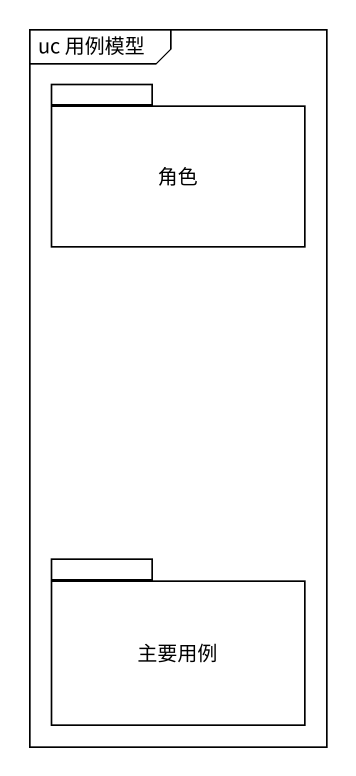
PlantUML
@startuml
mainframe uc 用例模型
package 角色 {
}
package 主要用例 {
}
@enduml
